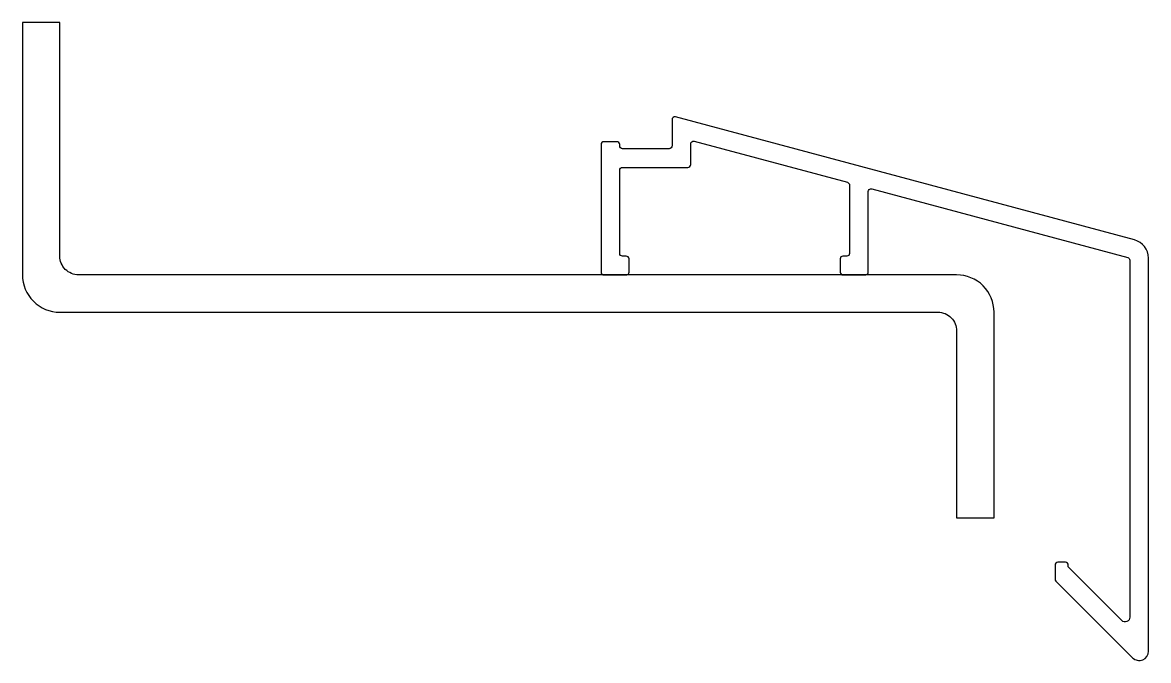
# Model space of a CAD drawing. Extents: x 6 to 126, y 2 to 71.
import ezdxf

# ---------------------------------------------------------------- set-up
doc = ezdxf.new("R2010")
doc.units = 0
doc.layers.get('0').update_dxf_attribs({"linetype": 'CONTINUOUS'})

msp = doc.modelspace()

# ---------------------------------------------------------------- linework, layer by layer
at = {"color": 32}
for points in [[(105.74, 43.51), (11.74, 43.51, -0.414214), (9.74, 45.51), (9.74, 70.51), (5.74, 70.51), (5.74, 43.51, 0.414214), (9.74, 39.51), (103.74, 39.51, -0.414214), (105.74, 37.51), (105.74, 17.51), (109.74, 17.51), (109.74, 39.51, 0.414214)], [(75.65, 60.41, 0.493145), (75.27, 60.12), (75.27, 57.31, -0.414214), (74.97, 57.01), (69.97, 57.01, -0.414214), (69.67, 57.31), (69.67, 57.46, 0.414214), (69.37, 57.76), (67.97, 57.76, 0.414214), (67.67, 57.46), (67.67, 43.81, 0.464304), (68.02, 43.51), (70.42, 43.51, 0.365836), (70.67, 43.81), (70.67, 45.21, 0.414214), (70.37, 45.51), (69.97, 45.51, -0.414214), (69.67, 45.81), (69.67, 54.71, -0.414214), (69.97, 55.01), (76.97, 55.01, 0.414214), (77.27, 55.31), (77.27, 57.51, -0.493145), (77.65, 57.8), (94.05, 53.41, -0.339454), (94.27, 53.12), (94.27, 45.81, -0.414214), (93.97, 45.51), (93.57, 45.51, 0.414214), (93.27, 45.21), (93.27, 43.81, 0.464304), (93.62, 43.51), (96.02, 43.51, 0.365836), (96.27, 43.81), (96.27, 52.42, -0.493145), (96.65, 52.71), (124.05, 45.37, -0.339454), (124.27, 45.08), (124.27, 6.87, -0.668195), (123.42, 6.51), (117.69, 12.25), (117.69, 12.45, 0.414214), (117.39, 12.75), (116.57, 12.75, 0.414214), (116.27, 12.45), (116.27, 10.96, 0.198901), (116.36, 10.74), (124.57, 2.54, 0.668195), (126.27, 3.24), (126.27, 45.31, 0.339454), (124.79, 47.24)]]:
    msp.add_lwpolyline(points, format="xyb", close=True, dxfattribs=at)

doc.saveas('drawing.dxf')
